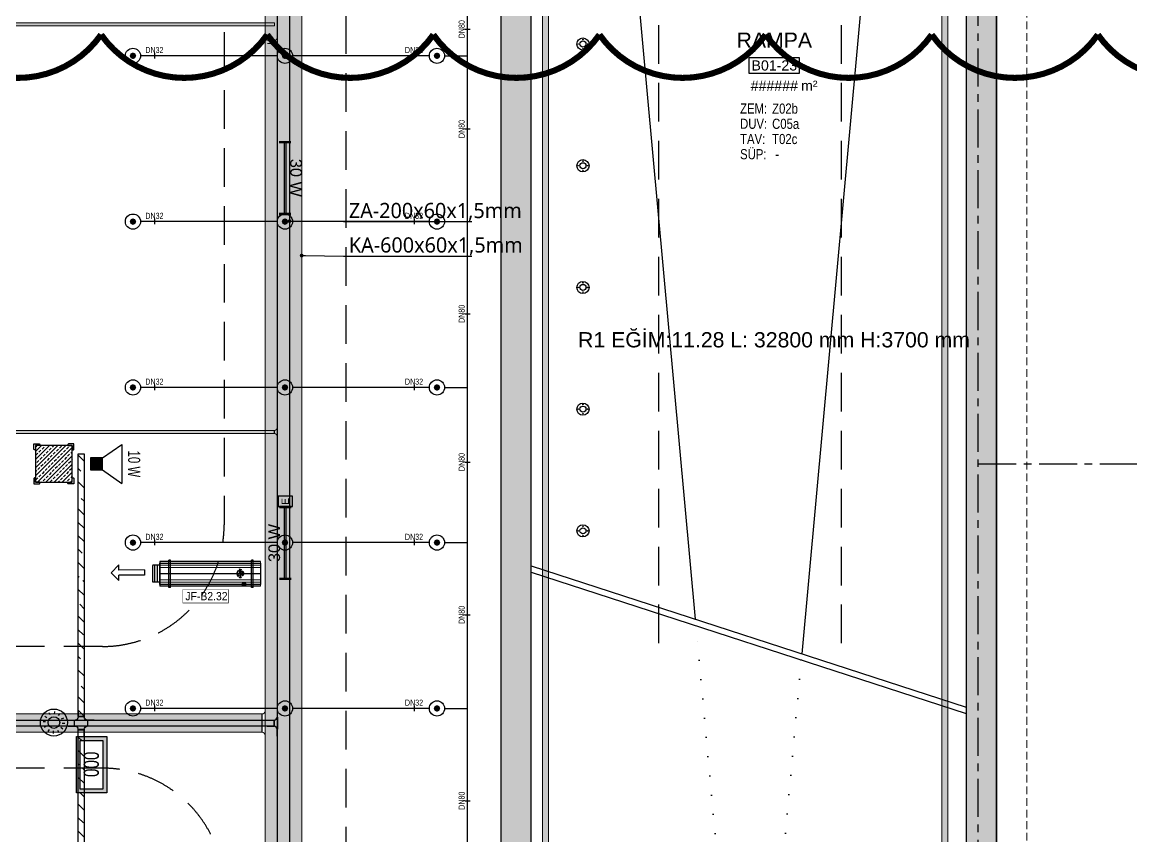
# Model space of a CAD drawing. Header units: millimetres. Extents: x -379292 to 1221486, y 92049 to 447512.
# Drawn here: x -119176 to -100945, y 186507 to 199878 of the extents above; entities that cross this region are included whole.
import ezdxf
from ezdxf import colors
from ezdxf.entities.mleader import LeaderData, LeaderLine
from ezdxf.enums import TextEntityAlignment as Align
from ezdxf.lldxf.tags import DXFTag
from ezdxf.math import Vec2, Vec3

# ---------------------------------------------------------------- set-up
doc = ezdxf.new("R2010")
doc.units = ezdxf.units.MM
for name, pattern in [('CENTER', [2, 1.25, -0.25, 0.25, -0.25]), ('DOT', [6.35, 0, -6.35]), ('HIDDEN', [9.525, 6.35, -3.175])]:
    doc.linetypes.add(name, pattern=pattern)
for name, color, linetype in [('-M-YNGN-BORUID', 7, 'Continuous'), ('-M-YNGN-BORUUZUN', 7, 'Continuous'), ('-M-YNGN-BORUYUK', 7, 'Continuous'), ('-M-YNGN-SPR-YUK', 7, 'Continuous'), ('-M-YNGN-ZON4-CAP-', 7, 'Continuous'), ('-M-YNGN-ZON4-SPR-', 7, 'Continuous'), ('05_AXIS', 211, 'CENTER'), ('05_HATCH CONCRETE', 141, 'Continuous'), ('05_HATCH SOLID-1', 252, 'Continuous'), ('05_HATCH SOLID-2', 253, 'Continuous'), ('05_MATERIAL TEXT', 112, 'Continuous'), ('05_ROAD', 52, 'Continuous'), ('05_ROOM M2', 161, 'Continuous'), ('05_ROOM NAME', 153, 'Continuous'), ('05_ROOM NUMBER', 152, 'Continuous'), ('05_SLOPE', 91, 'Continuous'), ('05_SYMBOL', 2, 'Continuous'), ('05_TEXT 2.5', 212, 'Continuous'), ('08_ARAÇ SAYIM', 140, 'Continuous'), ('08_DEDECTOR FLASOR', 3, 'Continuous'), ('08_HORN', 4, 'Continuous'), ('08_LAMP', 4, 'Continuous'), ('08_LOUD SYSTEM', 4, 'Continuous'), ('AIR-J-U-355', 2, 'Continuous'), ('AIRONN ZONLAMA', 4, 'Continuous'), ('E_CT_ZA', 6, 'Continuous'), ('EYazı', 7, 'Continuous'), ('JF355', 2, 'Continuous')]:
    doc.layers.add(name, color=color, linetype=linetype)
doc.layers.add('-M-YNGN-SPR-CAPCIZGI', color=188, linetype='Continuous', plot=False)
for name, color, linetype, lineweight in [('-M-YNGN-ZON4', 3, 'SP', 30), ('06_FORMWORK HIDDEN', 252, 'HIDDEN2', 0), ('Aironn-Kodlama', 7, 'Continuous', 0), ('E_CT_AYDINLATMA', 3, 'Continuous', 9), ('E_CT_KA', 4, 'Continuous', 9), ('E_CT_KIRMIZI', 1, 'Continuous', 9)]:
    doc.layers.add(name, color=color, linetype=linetype, lineweight=lineweight)
doc.styles.add('CIZGI', font='tahoma.ttf', dxfattribs={"width": 0.8, "oblique": 20})
doc.styles.add('DIM', font='arial.ttf')
doc.styles.add('HCAD', font='HCAD.SHX', dxfattribs={"width": 0.8, "height": 0.2})
doc.styles.add('PIPESIZE', font='hcad.shx', dxfattribs={"width": 0.8})
doc.styles.add('SPR-NOT', font='romans.shx')
doc.styles.get("Standard").update_dxf_attribs({"font": 'segoeuil.ttf'})
doc.styles.add('TR', font='tsimpali.shx', dxfattribs={"width": 0.7})
doc.styles.add('WMF-Arial', font='TURK.SHX')
doc.styles.add('YAZI-2', font='arial.ttf', dxfattribs={"height": 2})
doc.styles.add('YAZI-3', font='arial.ttf', dxfattribs={"height": 3})
tags = doc.linetypes.add('HIDDEN2', pattern=[0.1875, 0.125, -0.0625]).pattern_tags.tags
tags[6:7] = [DXFTag(74, 4), DXFTag(75, 0), DXFTag(340, '0'), DXFTag(46, 0.0), DXFTag(50, 0.0), DXFTag(44, 0.0), DXFTag(45, 0.0)]
tags[4:5] = [DXFTag(74, 4), DXFTag(75, 0), DXFTag(340, '0'), DXFTag(46, 0.0), DXFTag(50, 0.0), DXFTag(44, 0.0), DXFTag(45, 0.0)]
doc.linetypes.add('SP', pattern='A,2,-0.1,["SP",CIZGI,S=0.14,R=0.2,X=0,Y=-0.07],-0.255', length=2.355)
pattern_1 = [(225, (905000, -3e-07), (67.351921, -67.351921), []), (225, (904932.65, -3e-07), (67.351921, -67.351921), [47.625, -23.8125])]

# ---------------------------------------------------------------- blocks, each defined once
blk = doc.blocks.new('202_Aks')
at = {"layer": '05_AXIS', "ltscale": 500}
for p, q in [((137900, -182300), (137900, 5000)), ((137900, -85500), (142900, -85500))]:
    blk.add_line(p, q, dxfattribs=at)
blk = doc.blocks.new('başlık')
at = {"layer": '05_MATERIAL TEXT', "style": 'DIM', "width": 0.8}
for s, p in [('ZEM:', (0, 50)), ('DUV:', (0, -100)), ('TAV:', (0, -250)), ('SÜP:', (0, -400))]:
    blk.add_text(s, height=100, dxfattribs=at).set_placement(p, align=Align.MIDDLE_LEFT)
blk = doc.blocks.new('MAHAL')
at = {"layer": '05_ROOM NUMBER'}
blk.add_lwpolyline([(-5.46, -10.75), (4.54, -10.75), (4.54, -7.75), (-5.46, -7.75)], close=True, dxfattribs=at)
at = {"layer": '05_HATCH SOLID-1', "xscale": 0.02, "yscale": 0.02, "zscale": 0.02}
blk.add_blockref('başlık', (-7.21, -18.75), dxfattribs=at)
at = {"layer": '05_MATERIAL TEXT', "style": 'DIM', "width": 0.8}
for tag, p in [('ZEMİN', (-0.89, -17.75)), ('DUVAR', (-0.89, -20.75)), ('TAVAN', (-0.89, -23.75)), ('SÜPÜRGELİK', (-0.89, -26.75))]:
    blk.add_attdef(tag, text='', height=2, dxfattribs=at).set_placement(p, align=Align.MIDDLE_LEFT)
at = {"layer": '05_ROOM M2', "insert": (6.45, -13.24), "char_height": 2, "attachment_point": 5, "style": 'YAZI-2'}
blk.add_mtext_dynamic_manual_height_columns('m²', width=6.9387, gutter_width=625, heights=[0], dxfattribs=at)
at = {"layer": '05_ROOM M2', "style": 'YAZI-2'}
blk.add_attdef('MAHALM2', text='', height=2, dxfattribs=at).set_placement((-0.46, -13.25), align=Align.MIDDLE_CENTER)
at = {"layer": '05_ROOM NAME', "style": 'YAZI-3'}
for tag, p in [('INGMAHALADI', (-0.46, 0.75)), ('TURMAHALADI', (-0.46, -4.25))]:
    blk.add_attdef(tag, text='', height=3, dxfattribs=at).set_placement(p, align=Align.MIDDLE_CENTER)
at = {"layer": '05_ROOM NUMBER', "style": 'YAZI-2'}
blk.add_attdef('MAHALNO', text='', height=2, dxfattribs=at).set_placement((-0.46, -9.25), align=Align.MIDDLE_CENTER)
blk = doc.blocks.new('*U72')
at = {"linetype": 'ByBlock', "ltscale": 25}
for centre, radius in [((14100, 100), 100), ((16100, 100), 100), ((18100, 100), 100), ((20100, 100), 100), ((22100, 100), 100), ((14025, 100), 4), ((14100, 100), 50), ((14100, 175), 4), ((14100, 25), 4), ((14175, 100), 4), ((16025, 100), 4), ((16100, 100), 50), ((16100, 175), 4), ((16100, 25), 4), ((16175, 100), 4), ((18025, 100), 4), ((18100, 100), 50), ((18100, 175), 4), ((18100, 25), 4), ((18175, 100), 4), ((20025, 100), 4), ((20100, 100), 50), ((20100, 175), 4), ((20100, 25), 4), ((20175, 100), 4), ((22025, 100), 4), ((22100, 100), 50), ((22100, 175), 4), ((22100, 25), 4), ((22175, 100), 4)]:
    blk.add_circle(centre, radius, dxfattribs=at)
blk = doc.blocks.new('bariyer')
at = {"color": 8, "ltscale": 25}
blk.add_lwpolyline([(0, -70), (15, -70, 0.414214), (30, -55), (30, 30), (-55, 30, 0.414214), (-70, 15), (-70, 0), (0, 0)], format="xyb", close=True, dxfattribs=at)
blk = doc.blocks.new('OtoParkBodrumKatMimari')
at = {"layer": '05_HATCH CONCRETE'}
h = blk.add_hatch(dxfattribs=at)
h.set_pattern_fill('ANSI33', color=8, scale=15, angle=180, style=0)
h.set_pattern_definition(pattern_1)
h.paths.add_polyline_path([(96200, 177300), (96200, 177000), (96800, 177000), (96800, 177300), (104600, 177300), (104600, 177000), (105200, 177000), (105200, 177300), (113000, 177300), (113000, 177000), (113600, 177000), (113600, 177300), (121400, 177300), (121400, 177000), (122000, 177000), (122000, 177300), (127400, 177300), (127400, 177000), (128000, 177000), (128000, 177300), (135000, 177300), (135000, 177000), (135300, 177000), (135300, 172100), (135000, 172100), (135000, 171500), (135300, 171500), (135300, 164100), (135000, 164100), (135000, 163500), (135300, 163500), (135300, 156100), (135000, 156100), (135000, 155500), (135300, 155500), (135300, 148100), (135000, 148100), (135000, 147500), (135300, 147500), (135300, 144600), (135000, 144600), (135000, 144000), (135600, 144000), (135600, 144300), (142600, 144300), (142600, 144000), (142900, 144000), (142900, 140100), (142600, 140100), (142600, 139500), (142900, 139500), (142900, 132100), (142600, 132100), (142600, 131500), (142900, 131500), (142900, 127950), (142600, 127950), (142600, 127350), (142900, 127350), (142900, 124300), (142600, 124300), (142600, 123300), (142900, 123300), (142900, 113800), (142600, 113800), (142600, 112800), (142700, 112800), (142700, 100050), (135550, 100050), (135550, 108100), (135050, 108100), (135050, 83500), (135550, 83500), (135550, 99800), (142700, 99800), (142700, 78800), (142600, 78800), (142600, 77800), (142900, 77800), (142900, 68100), (142600, 68100), (142600, 67500), (143200, 67500), (143200, 144600), (135600, 144600), (135600, 177600), (71000, 177600), (71000, 177000), (71600, 177000), (71600, 177300), (79400, 177300), (79400, 177000), (80000, 177000), (80000, 177300), (87800, 177300), (87800, 177000), (88400, 177000), (88400, 177300)])
h = blk.add_hatch(dxfattribs=at)
h.set_pattern_fill('ANSI33', color=8, scale=15, angle=180, style=0)
h.set_pattern_definition(pattern_1)
h.paths.add_polyline_path([(128000, 92100), (127400, 92100), (127400, 91500), (128000, 91500)])
at = {"color": 5}
blk.add_lwpolyline([(142900, 123300), (142900, 113800), (142600, 113800), (142600, 112800), (142700, 112800), (142700, 100050), (135550, 100050), (135550, 108100), (135050, 108100), (135050, 83500), (135550, 83500), (135550, 99800), (142700, 99800), (142700, 78800), (142600, 78800), (142600, 77800), (142900, 77800), (142900, 68100), (142600, 68100), (142600, 67500), (143200, 67500), (143200, 144600)], dxfattribs=at)
blk.add_lwpolyline([(128000, 92100), (127400, 92100), (127400, 91500), (128000, 91500)], close=True, dxfattribs=at)
at = {"layer": '05_HATCH SOLID-2', "color": 251, "ltscale": 25}
blk.add_lwpolyline([(150500, -8770), (150500, 187430), (4700, 187430), (4700, 177600), (135600, 177600), (135600, 144600), (143200, 144600), (143200, 59700), (90240, -300), (70300, -300), (63119, 5881)], dxfattribs=at)
at = {"layer": '05_SLOPE'}
for points in [[(138250, 89250), (136150, 112200)], [(142150, 112200), (140000, 88680)], [(135550, 90125), (142700, 87805)], [(135550, 90020), (142700, 87700)]]:
    blk.add_lwpolyline(points, dxfattribs=at)
at = {"layer": '05_SLOPE', "linetype": 'DOT', "ltscale": 50}
blk.add_lwpolyline([(139990, 88580), (139150, 79400), (138260, 89140)], dxfattribs=at)
at = {"layer": '05_SYMBOL', "color": 252, "linetype": 'HIDDEN', "ltscale": 100}
for points in [[(132500, 166800), (132500, 53048)], [(137650, 88852), (137650, 116800)], [(128500, 86800), (19400, 86800)]]:
    blk.add_lwpolyline(points, dxfattribs=at)
for points in [[(140650, 88852), (140650, 116000, 0.414214), (135850, 120800), (128600, 120800)], [(17400, 100800, -0.414214), (19400, 102800), (128500, 102800, -0.414214), (130500, 100800), (130500, 90800, -0.414214), (128500, 88800), (19400, 88800, -0.414214), (17400, 90800), (17400, 100800)], [(130500, 84800, 0.414214), (128500, 86800)]]:
    blk.add_lwpolyline(points, format="xyb", dxfattribs=at)
at = {"layer": '06_FORMWORK HIDDEN', "linetype": 'HIDDEN', "ltscale": 20}
blk.add_line((143700, 59511), (143700, 145100), dxfattribs=at)
at = {"layer": '05_AXIS'}
blk.add_blockref('202_Aks', (5000, 177300), dxfattribs=at)
at = {"layer": '05_ROAD', "rotation": 270}
blk.add_blockref('*U72', (136300, 112800), dxfattribs=at)
at = {"layer": '05_ROOM NUMBER'}
ref = blk.add_blockref('MAHAL', (139585, 99119), dxfattribs=dict(at, xscale=83.33333333333333, yscale=83.33333333333333, zscale=83.33333333333333))
ref.add_attrib('TURMAHALADI', 'RAMPA', dxfattribs={"layer": '05_ROOM NAME', "height": 250, "style": 'YAZI-3'}).set_placement((139547, 98764), align=Align.MIDDLE_CENTER)
ref.add_attrib('MAHALNO', 'B01-23', dxfattribs={"height": 166.7, "style": 'YAZI-2'}).set_placement((139547, 98348), align=Align.MIDDLE_CENTER)
ref.add_attrib('MAHALM2', '######', dxfattribs={"layer": '05_ROOM M2', "height": 166.7, "style": 'YAZI-2'}).set_placement((139547, 98014), align=Align.MIDDLE_CENTER)
ref.add_attrib('ZEMİN', 'Z02b', dxfattribs={"layer": '05_MATERIAL TEXT', "height": 166.7, "style": 'DIM', "width": 0.8}).set_placement((139511, 97639), align=Align.MIDDLE_LEFT)
ref.add_attrib('DUVAR', 'C05a', dxfattribs={"layer": '05_MATERIAL TEXT', "height": 166.7, "style": 'DIM', "width": 0.8}).set_placement((139511, 97389), align=Align.MIDDLE_LEFT)
ref.add_attrib('TAVAN', 'T02c', dxfattribs={"layer": '05_MATERIAL TEXT', "height": 166.7, "style": 'DIM', "width": 0.8}).set_placement((139511, 97139), align=Align.MIDDLE_LEFT)
ref.add_attrib('SÜPÜRGELİK', ' -', dxfattribs={"layer": '05_MATERIAL TEXT', "height": 166.7, "style": 'DIM', "width": 0.8}).set_placement((139511, 96889), align=Align.MIDDLE_LEFT)
at = {"layer": '05_SYMBOL', "color": 8, "xscale": -1}
blk.add_blockref('bariyer', (127400, 92100), dxfattribs=at)
at = {"layer": '05_SYMBOL', "color": 8}
blk.add_blockref('bariyer', (128000, 92100), dxfattribs=at)
at = {"layer": '05_SYMBOL', "color": 8, "rotation": 180}
blk.add_blockref('bariyer', (127400, 91500), dxfattribs=at)
at = {"layer": '05_SYMBOL', "color": 8, "xscale": -1, "rotation": 180}
blk.add_blockref('bariyer', (128000, 91500), dxfattribs=at)
at = {"layer": '05_TEXT 2.5', "insert": (136320, 93965), "char_height": 250, "attachment_point": 1, "style": 'DIM'}
blk.add_mtext_dynamic_manual_height_columns('R1 EĞİM:11.28 L: 32800 mm H:3700 mm', width=10782.68, gutter_width=625, heights=[0], dxfattribs=at)
blk = doc.blocks.new('SPRKL100')
at = {"layer": '-M-YNGN-SPR-CAPCIZGI'}
blk.add_line((0, 0.43), (0, -0.43), dxfattribs=at)
at = {"layer": '-M-YNGN-BORUID', "color": 0, "style": 'HCAD', "width": 0.8, "flags": 1}
blk.add_attdef('DIC', text='', height=0.4, dxfattribs=at).set_placement((0, -1.69), align=Align.CENTER)
at = {"layer": '-M-YNGN-BORUUZUN', "color": 0, "style": 'HCAD', "width": 0.7}
blk.add_attdef('BOY', text='', height=0.8, dxfattribs=at).set_placement((0, -1.08), align=Align.CENTER)
at = {"layer": '-M-YNGN-BORUYUK', "color": 6, "style": 'PIPESIZE', "width": 0.8}
blk.add_attdef('YUK', text='', height=0.5, dxfattribs=at).set_placement((0, 1.87), align=Align.CENTER)
at = {"color": 0, "style": 'PIPESIZE', "width": 0.7}
blk.add_attdef('CAP', text='', height=1, dxfattribs=at).set_placement((0, 0.45), align=Align.CENTER)
blk = doc.blocks.new('SP-C-UP-12')
at = {"ltscale": 10}
blk.add_line((0, 0), (0, 0), dxfattribs=at)
at = {"color": 1, "linetype": 'Continuous'}
blk.add_circle((0, 0), 12.5, dxfattribs=at)
at = {"ltscale": 10}
for points in [[(-5.4, 0), (-3.8, 3.8), (-3.8, -3.8), (0, 5.4)], [(-3.8, -3.8), (0, 5.4), (0, -5.4), (3.8, 3.8)], [(0, -5.4), (3.8, 3.8), (3.8, -3.8), (5.4, 0)]]:
    blk.add_solid(points, dxfattribs=at)
at = {"layer": '-M-YNGN-SPR-YUK', "style": 'SPR-NOT', "width": 0.5, "flags": 9}
for tag, p in [('YUK', (0, 17.8)), ('CAP', (0, 14.4)), ('TIP', (0.2, 10.8))]:
    blk.add_attdef(tag, text='', height=2.5, dxfattribs=at).set_placement(p, align=Align.MIDDLE_CENTER)
blk = doc.blocks.new('A$C69E781E7')
at = {"layer": '-M-YNGN-ZON4', "ltscale": 500}
for p, q in [((-480.9, -7485.1), (-480.9, -2137.6)), ((-793.4, -4537.6), (-1018.4, -4537.6)), ((-543.4, -4537.6), (-768.4, -4537.6)), ((-518.4, -4537.6), (-480.9, -4537.6)), ((-793.4, -4810.1), (-1018.4, -4810.1)), ((-543.4, -4810.1), (-768.4, -4810.1)), ((-518.4, -4810.1), (-480.9, -4810.1)), ((-793.4, -5082.6), (-1018.4, -5082.6)), ((-543.4, -5082.6), (-768.4, -5082.6)), ((-518.4, -5082.6), (-480.9, -5082.6)), ((-793.4, -5337.6), (-1018.4, -5337.6)), ((-543.4, -5337.6), (-768.4, -5337.6)), ((-518.4, -5337.6), (-480.9, -5337.6)), ((-793.4, -5610.1), (-1018.4, -5610.1)), ((-543.4, -5610.1), (-768.4, -5610.1)), ((-518.4, -5610.1), (-480.9, -5610.1))]:
    blk.add_line(p, q, dxfattribs=at)
at = {"layer": '-M-YNGN-ZON4-CAP-'}
ref = blk.add_blockref('SPRKL100', (-480.9, -4494), dxfattribs=dict(at, xscale=10.00000000000001, yscale=10.00000000000001, zscale=10.00000000000001, rotation=90))
ref.add_attrib('CAP', 'DN80', dxfattribs={"layer": '0', "color": 0, "height": 10, "rotation": 90, "style": 'PIPESIZE', "width": 0.7}).set_placement((-485.4, -4494), align=Align.CENTER)
ref = blk.add_blockref('SPRKL100', (-995.6, -4537.6), dxfattribs=dict(at, xscale=10, yscale=10, zscale=10))
ref.add_attrib('CAP', 'DN32', dxfattribs={"layer": '0', "color": 0, "height": 10, "style": 'PIPESIZE', "width": 0.7}).set_placement((-995.6, -4533.1), align=Align.CENTER)
ref = blk.add_blockref('SPRKL100', (-568.7, -4537.6), dxfattribs=dict(at, xscale=10, yscale=10, zscale=10))
ref.add_attrib('CAP', 'DN32', dxfattribs={"layer": '0', "color": 0, "height": 10, "style": 'PIPESIZE', "width": 0.7}).set_placement((-568.7, -4533.1), align=Align.CENTER)
ref = blk.add_blockref('SPRKL100', (-480.9, -4657.9), dxfattribs=dict(at, xscale=10.00000000000001, yscale=10.00000000000001, zscale=10.00000000000001, rotation=90))
ref.add_attrib('CAP', 'DN80', dxfattribs={"layer": '0', "color": 0, "height": 10, "rotation": 90, "style": 'PIPESIZE', "width": 0.7}).set_placement((-485.4, -4657.9), align=Align.CENTER)
ref = blk.add_blockref('SPRKL100', (-995.6, -4810.1), dxfattribs=dict(at, xscale=10, yscale=10, zscale=10))
ref.add_attrib('CAP', 'DN32', dxfattribs={"layer": '0', "color": 0, "height": 10, "style": 'PIPESIZE', "width": 0.7}).set_placement((-995.6, -4805.6), align=Align.CENTER)
ref = blk.add_blockref('SPRKL100', (-568.7, -4810.1), dxfattribs=dict(at, xscale=10, yscale=10, zscale=10))
ref.add_attrib('CAP', 'DN32', dxfattribs={"layer": '0', "color": 0, "height": 10, "style": 'PIPESIZE', "width": 0.7}).set_placement((-568.7, -4805.6), align=Align.CENTER)
ref = blk.add_blockref('SPRKL100', (-480.9, -4961.7), dxfattribs=dict(at, xscale=10.00000000000001, yscale=10.00000000000001, zscale=10.00000000000001, rotation=90))
ref.add_attrib('CAP', 'DN80', dxfattribs={"layer": '0', "color": 0, "height": 10, "rotation": 90, "style": 'PIPESIZE', "width": 0.7}).set_placement((-485.4, -4961.7), align=Align.CENTER)
ref = blk.add_blockref('SPRKL100', (-995.6, -5082.6), dxfattribs=dict(at, xscale=10, yscale=10, zscale=10))
ref.add_attrib('CAP', 'DN32', dxfattribs={"layer": '0', "color": 0, "height": 10, "style": 'PIPESIZE', "width": 0.7}).set_placement((-995.6, -5078.1), align=Align.CENTER)
ref = blk.add_blockref('SPRKL100', (-568.7, -5082.6), dxfattribs=dict(at, xscale=10, yscale=10, zscale=10))
ref.add_attrib('CAP', 'DN32', dxfattribs={"layer": '0', "color": 0, "height": 10, "style": 'PIPESIZE', "width": 0.7}).set_placement((-568.7, -5078.1), align=Align.CENTER)
ref = blk.add_blockref('SPRKL100', (-480.9, -5205.2), dxfattribs=dict(at, xscale=10.00000000000001, yscale=10.00000000000001, zscale=10.00000000000001, rotation=90))
ref.add_attrib('CAP', 'DN80', dxfattribs={"layer": '0', "color": 0, "height": 10, "rotation": 90, "style": 'PIPESIZE', "width": 0.7}).set_placement((-485.4, -5205.2), align=Align.CENTER)
ref = blk.add_blockref('SPRKL100', (-995.6, -5337.6), dxfattribs=dict(at, xscale=10, yscale=10, zscale=10))
ref.add_attrib('CAP', 'DN32', dxfattribs={"layer": '0', "color": 0, "height": 10, "style": 'PIPESIZE', "width": 0.7}).set_placement((-995.6, -5333.1), align=Align.CENTER)
ref = blk.add_blockref('SPRKL100', (-568.7, -5337.6), dxfattribs=dict(at, xscale=10, yscale=10, zscale=10))
ref.add_attrib('CAP', 'DN32', dxfattribs={"layer": '0', "color": 0, "height": 10, "style": 'PIPESIZE', "width": 0.7}).set_placement((-568.7, -5333.1), align=Align.CENTER)
ref = blk.add_blockref('SPRKL100', (-480.9, -5456.4), dxfattribs=dict(at, xscale=10.00000000000001, yscale=10.00000000000001, zscale=10.00000000000001, rotation=90))
ref.add_attrib('CAP', 'DN80', dxfattribs={"layer": '0', "color": 0, "height": 10, "rotation": 90, "style": 'PIPESIZE', "width": 0.7}).set_placement((-485.4, -5456.4), align=Align.CENTER)
ref = blk.add_blockref('SPRKL100', (-995.6, -5610.1), dxfattribs=dict(at, xscale=10, yscale=10, zscale=10))
ref.add_attrib('CAP', 'DN32', dxfattribs={"layer": '0', "color": 0, "height": 10, "style": 'PIPESIZE', "width": 0.7}).set_placement((-995.6, -5605.6), align=Align.CENTER)
ref = blk.add_blockref('SPRKL100', (-568.7, -5610.1), dxfattribs=dict(at, xscale=10, yscale=10, zscale=10))
ref.add_attrib('CAP', 'DN32', dxfattribs={"layer": '0', "color": 0, "height": 10, "style": 'PIPESIZE', "width": 0.7}).set_placement((-568.7, -5605.6), align=Align.CENTER)
ref = blk.add_blockref('SPRKL100', (-480.9, -5761.7), dxfattribs=dict(at, xscale=10.00000000000001, yscale=10.00000000000001, zscale=10.00000000000001, rotation=90))
ref.add_attrib('CAP', 'DN80', dxfattribs={"layer": '0', "color": 0, "height": 10, "rotation": 90, "style": 'PIPESIZE', "width": 0.7}).set_placement((-485.4, -5761.7), align=Align.CENTER)
at = {"layer": '-M-YNGN-ZON4-SPR-'}
for p in [(-1030.9, -4537.6), (-780.9, -4537.6), (-530.9, -4537.6), (-1030.9, -4810.1), (-780.9, -4810.1), (-530.9, -4810.1), (-1030.9, -5082.6), (-780.9, -5082.6), (-530.9, -5082.6), (-1030.9, -5337.6), (-780.9, -5337.6), (-530.9, -5337.6), (-1030.9, -5610.1), (-780.9, -5610.1), (-530.9, -5610.1)]:
    blk.add_blockref('SP-C-UP-12', p, dxfattribs=at)
blk = doc.blocks.new('*U673')
h = blk.add_hatch()
h.set_pattern_fill('ANSI33', color=0, scale=50, angle=1, style=0)
h.paths.add_polyline_path([(-115494, 200), (1093, 200), (1093, 0), (-115494, 0)])
at = {"color": 0}
blk.add_lwpolyline([(-115494, 200), (1093, 200), (1093, 0), (-115494, 0)], close=True, dxfattribs=at)
at = {"ltscale": 25, "flags": 1}
for tag, p in [('YUKSEKLIK', (-229, -149)), ('KALINLIK', (-229, -213))]:
    blk.add_attdef(tag, p, '', height=50, dxfattribs=at)
blk = doc.blocks.new('*U708')
h = blk.add_hatch()
h.set_pattern_fill('ANSI33', color=0, scale=50, angle=1, style=0)
h.paths.add_polyline_path([(-44937, 100), (-192, 100), (-192, 0), (-44937, 0)])
at = {"color": 0}
blk.add_lwpolyline([(-44937, 100), (-192, 100), (-192, 0), (-44937, 0)], close=True, dxfattribs=at)
at = {"ltscale": 25, "flags": 1}
for tag, p in [('YUKSEKLIK', (-229, -149)), ('KALINLIK', (-229, -213))]:
    blk.add_attdef(tag, p, '', height=50, dxfattribs=at)
blk = doc.blocks.new('*U720')
h = blk.add_hatch()
h.set_pattern_fill('ANSI33', color=0, scale=50, angle=1, style=0)
h.paths.add_polyline_path([(-71173, 600), (45489, 600), (45489, 0), (-71173, 0)])
at = {"color": 0}
blk.add_lwpolyline([(-71173, 600), (45489, 600), (45489, 0), (-71173, 0)], close=True, dxfattribs=at)
at = {"ltscale": 25, "flags": 1}
for tag, p in [('YUKSEKLIK', (-229, -149)), ('KALINLIK', (-229, -213))]:
    blk.add_attdef(tag, p, '', height=50, dxfattribs=at)
blk = doc.blocks.new('*U757')
h = blk.add_hatch()
h.set_pattern_fill('ANSI33', color=0, scale=50, angle=1, style=0)
h.paths.add_polyline_path([(-1851, 50), (35467, 50), (35467, 0), (-1851, 0)])
at = {"color": 0}
blk.add_lwpolyline([(-1851, 50), (35467, 50), (35467, 0), (-1851, 0)], close=True, dxfattribs=at)
at = {"ltscale": 25, "flags": 1}
for tag, p in [('YUKSEKLIK', (-229, -149)), ('KALINLIK', (-229, -213))]:
    blk.add_attdef(tag, p, '', height=50, dxfattribs=at)
blk = doc.blocks.new('*U758')
h = blk.add_hatch()
h.set_pattern_fill('ANSI33', color=0, scale=50, angle=1, style=0)
h.paths.add_polyline_path([(-1851, 50), (56894, 50), (56894, 0), (-1851, 0)])
at = {"color": 0}
blk.add_lwpolyline([(-1851, 50), (56894, 50), (56894, 0), (-1851, 0)], close=True, dxfattribs=at)
at = {"ltscale": 25, "flags": 1}
for tag, p in [('YUKSEKLIK', (-229, -149)), ('KALINLIK', (-229, -213))]:
    blk.add_attdef(tag, p, '', height=50, dxfattribs=at)
blk = doc.blocks.new('*U265')
at = {"color": 0}
for p, q in [((-164, 164), (-50, 164)), ((-50, 164), (-50, 167)), ((-50, 167), (100, 167)), ((0, 0), (0, 114)), ((50, 114), (0, 114)), ((50, 0), (50, 114)), ((100, 167), (100, 164)), ((214, 164), (100, 164))]:
    blk.add_line(p, q, dxfattribs=at)
for centre, start, end in [((-50, 114), 0, 90), ((100, 114), 90, 180)]:
    blk.add_arc(centre, 50, start, end, dxfattribs=at)
blk = doc.blocks.new('*U266')
at = {"color": 0}
for p, q in [((-164, 164), (-50, 164)), ((-50, 164), (-50, 167)), ((-50, 167), (100, 167)), ((0, 0), (0, 114)), ((50, 114), (0, 114)), ((50, 0), (50, 114)), ((100, 167), (100, 164)), ((214, 164), (100, 164))]:
    blk.add_line(p, q, dxfattribs=at)
for centre, start, end in [((-50, 114), 0, 90), ((100, 114), 90, 180)]:
    blk.add_arc(centre, 50, start, end, dxfattribs=at)
blk = doc.blocks.new('*U915')
h = blk.add_hatch()
h.set_pattern_fill('ANSI33', color=0, scale=50, angle=1, style=0)
h.paths.add_polyline_path([(-4485, 100), (-172, 100), (-172, 0), (-4485, 0)])
at = {"color": 0}
blk.add_lwpolyline([(-4485, 100), (-172, 100), (-172, 0), (-4485, 0)], close=True, dxfattribs=at)
at = {"ltscale": 25, "flags": 1}
for tag, p in [('YUKSEKLIK', (-229, -149)), ('KALINLIK', (-229, -213))]:
    blk.add_attdef(tag, p, '', height=50, dxfattribs=at)
blk = doc.blocks.new('*U407')
at = {"color": 0}
for p, q in [((0, 428), (0, 314)), ((100, 428), (100, 314)), ((-164, 264), (-50, 264)), ((-60, 264), (-60, 164)), ((0, 324), (100, 324)), ((264, 264), (150, 264)), ((160, 264), (160, 164)), ((-164, 164), (-50, 164)), ((0, 0), (0, 114)), ((0, 104), (100, 104)), ((100, 0), (100, 114)), ((264, 164), (150, 164))]:
    blk.add_line(p, q, dxfattribs=at)
for centre, start, end in [((-50, 314), 270, 0), ((150, 314), 180, 270), ((-50, 114), 0, 90), ((150, 114), 90, 180)]:
    blk.add_arc(centre, 50, start, end, dxfattribs=at)
blk = doc.blocks.new('*U914')
h = blk.add_hatch()
h.set_pattern_fill('ANSI33', color=0, scale=50, angle=1, style=0)
h.paths.add_polyline_path([(-3660, 100), (281, 100), (281, 0), (-3660, 0)])
at = {"color": 0}
blk.add_lwpolyline([(-3660, 100), (281, 100), (281, 0), (-3660, 0)], close=True, dxfattribs=at)
at = {"ltscale": 25, "flags": 1}
for tag, p in [('YUKSEKLIK', (-229, -149)), ('KALINLIK', (-229, -213))]:
    blk.add_attdef(tag, p, '', height=50, dxfattribs=at)
blk = doc.blocks.new('*U998')
h = blk.add_hatch()
h.set_pattern_fill('ANSI33', color=0, scale=50, angle=1, style=0)
h.paths.add_polyline_path([(-44937, 100), (-14447, 100), (-14447, 0), (-44937, 0)])
at = {"color": 0}
blk.add_lwpolyline([(-44937, 100), (-14447, 100), (-14447, 0), (-44937, 0)], close=True, dxfattribs=at)
at = {"ltscale": 25, "flags": 1}
for tag, p in [('YUKSEKLIK', (-229, -149)), ('KALINLIK', (-229, -213))]:
    blk.add_attdef(tag, p, '', height=50, dxfattribs=at)
blk = doc.blocks.new('_DOT')
at = {"color": 0, "linetype": 'ByBlock'}
blk.add_line((-0.5, 0), (-1, 0), dxfattribs=at)
at = {"color": 0, "linetype": 'ByBlock', "const_width": 0.5}
blk.add_lwpolyline([(-0.25, 0, 1), (0.25, 0, 1)], format="xyb", close=True, dxfattribs=at)
blk = doc.blocks.new('40 W SIVA ÜSTÜ ETANJ LED 50--')
at = {"layer": '08_LAMP'}
for p, q in [((-625, -100), (-625, 100)), ((-605, -100), (-605, 100)), ((-605, 15), (605, 15)), ((605, -100), (605, 100)), ((625, -100), (625, 100)), ((-605, -15), (605, -15))]:
    blk.add_line(p, q, dxfattribs=at)
at = {"layer": '08_LAMP', "color": 2, "style": 'YAZI-2'}
blk.add_text('30 W', height=200, dxfattribs=at).set_placement((0, 90), align=Align.CENTER)
blk = doc.blocks.new('40 W SIVA ÜSTÜ ETANJ LED E 50')
at = {"layer": '08_LAMP'}
for p, q in [((-625, -100), (-625, 100)), ((-605, -100), (-605, 100)), ((-605, 15), (605, 15)), ((605, -100), (605, 100)), ((625, -100), (625, 100)), ((-605, -15), (605, -15))]:
    blk.add_line(p, q, dxfattribs=at)
blk.add_lwpolyline([(625, -125), (800, -125), (800, 125), (625, 125)], close=True, dxfattribs=at)
at = {"layer": '08_LAMP', "color": 2, "style": 'YAZI-2'}
blk.add_text('30 W', height=200, dxfattribs=at).set_placement((0, 90), align=Align.CENTER)
blk.add_text('E', height=125, dxfattribs=at).set_placement((713, 0), align=Align.MIDDLE)
blk = doc.blocks.new('TEK YUZLU 1 SATIR 3 KARAKTER')
at = {"layer": '08_ARAÇ SAYIM'}
h = blk.add_hatch(color=7, dxfattribs=at)
h.dxf.hatch_style = 1
h.paths.add_polyline_path([(-40, 43.5), (40, 43.5), (40, 6.2), (-40, 6.2)], flags=16)
h.paths.add_polyline_path([(-46.3, 49.8), (46.3, 49.8), (46.3, 0), (-46.3, 0)])
for points in [[(-46.3, 49.8), (46.3, 49.8), (46.3, 0), (-46.3, 0)], [(-40, 43.5), (40, 43.5), (40, 6.2), (-40, 6.2)]]:
    blk.add_lwpolyline(points, close=True, dxfattribs=at)
at = {"layer": '08_ARAÇ SAYIM', "color": 7, "style": 'WMF-Arial', "width": 0.75}
blk.add_text('000', height=25, dxfattribs=at).set_placement((0.7, 12.9), align=Align.CENTER)
blk = doc.blocks.new('KORNA ORT TAVAN')
at = {"layer": '08_HORN', "color": 3}
for p, q in [((-137, 10), (-179, 13)), ((-114, 77), (-149, 101)), ((-60, 124), (-79, 162)), ((10, 137), (13, 179)), ((77, 114), (101, 149)), ((124, 60), (162, 79)), ((-124, -60), (-162, -79)), ((-77, -114), (-101, -149)), ((-10, -137), (-13, -179)), ((60, -124), (79, -162)), ((114, -77), (149, -101)), ((137, -10), (179, -13))]:
    blk.add_line(p, q, dxfattribs=at)
at = {"layer": '08_HORN', "color": 1}
for major_axis, start_param, end_param in [((0, 222), 4.712358, 10.995543), ((0, 95.8), -1.570763777940356, 4.712421529239229)]:
    blk.add_ellipse((0, 0), major_axis=major_axis, ratio=1, start_param=start_param, end_param=end_param, dxfattribs=at)
blk = doc.blocks.new('15 W HORN 100_HARİCİ TİP')
at = {"layer": '08_LOUD SYSTEM'}
h = blk.add_hatch(dxfattribs=at)
h.set_pattern_fill('ANSI31', color=2, scale=4.8)
h.set_pattern_definition([(45, (-341645.439, -380325.335), (-10.77630735, 10.77630735), [])])
h.paths.add_polyline_path([(-100, 0), (100, 0), (100, 200), (-100, 200)])
at = {"layer": '08_LOUD SYSTEM', "ltscale": 2}
for p, q in [((-320, 520), (320, 520)), ((-100, 200), (-320, 520)), ((100, 200), (320, 520))]:
    blk.add_line(p, q, dxfattribs=at)
at = {"layer": '08_LOUD SYSTEM'}
blk.add_lwpolyline([(100, 0), (100, 200), (-100, 200), (-100, 0)], close=True, dxfattribs=at)
at = {"layer": '08_LOUD SYSTEM', "color": 2, "ltscale": 2, "style": 'TR', "width": 0.7}
blk.add_text('10 W', height=200, dxfattribs=at).set_placement((0, 620), align=Align.CENTER)
blk = doc.blocks.new('ju355')
at = {"layer": 'AIR-J-U-355', "color": 2, "linetype": 'Continuous'}
for p, q in [((82.7, 20.1), (-82.9, 20.1)), ((-82.9, 20.1), (-82.9, -20.5)), ((-68.1, -18.3), (-68, 22.3)), ((-68.1, -22.7), (-68, 22.3)), ((-65.3, 22.3), (-68, 22.3)), ((-65.3, 22.3), (-68, 22.3)), ((-65.3, -22.7), (-65.3, 22.3)), ((70.7, 22.2), (68, 22.3)), ((68, -22.8), (68, 22.3)), ((70.7, -22.8), (70.7, 22.2)), ((-94.8, 12.9), (-94.9, 12.8)), ((-94.9, 12.8), (-94.9, 12.7)), ((-94.9, 12.7), (-94.9, -12.5)), ((-94.7, 13.3), (-94.8, 13.2)), ((-94.8, 13.2), (-94.8, 13.1)), ((-94.8, 13.1), (-94.8, 13)), ((-94.8, 13), (-94.8, 12.9)), ((-94.6, 13.5), (-94.7, 13.4)), ((-94.7, 13.4), (-94.7, 13.3)), ((-94.5, 13.6), (-94.6, 13.5)), ((-94.4, 13.7), (-94.5, 13.6)), ((-94.5, 13.6), (-94.5, 13.6)), ((-94.3, 13.7), (-94.4, 13.7)), ((-94.2, 13.8), (-94.3, 13.7)), ((-94.1, 13.8), (-94.2, 13.8)), ((-94, 13.8), (-94.1, 13.8)), ((-94.1, 13.8), (-94.1, 13.8)), ((-92.6, 13.8), (-94, 13.8)), ((-92.6, 13.8), (-94, 13.8)), ((-92.6, 13.8), (-94, 13.8)), ((-92.6, 13.8), (-93.9, 13.8)), ((-92.6, 13.8), (-93.9, 13.8)), ((-92.6, 13.8), (-93.9, 13.8)), ((-82.9, 13.8), (-92.6, 13.8)), ((-90.9, -13.6), (-90.9, 13.8)), ((-90.9, -13.6), (-90.9, 13.8)), ((-90.9, -13.6), (-90.9, 13.8)), ((-86.8, -13.6), (-86.8, 13.9)), ((82.7, 13.6), (-82.7, 13.8)), ((-82.7, 10.5), (82.9, 10.3)), ((82.7, 0), (-82.7, 0)), ((48.3, 3.6), (50.7, 3.6)), ((48.4, 2.9), (48.3, 3.6)), ((48.4, 7.2), (48.4, 7.9)), ((48.4, 7.9), (50.7, 6.9)), ((48.8, 7), (48.4, 7.2)), ((50.7, 6.2), (48.4, 5.2)), ((48.4, 5.9), (48.8, 6.1)), ((48.4, 5.2), (48.4, 5.9)), ((48.4, 4.9), (50.7, 4.9)), ((48.4, 4.2), (48.4, 4.9)), ((50.7, 4.2), (48.4, 4.2)), ((48.4, 2.2), (49.3, 2.9)), ((49.3, 2.9), (48.4, 2.9)), ((49.3, 2.2), (48.4, 1.4)), ((48.4, 1.4), (48.4, 2.2)), ((48.8, 6.1), (48.8, 7)), ((49.2, 6.8), (49.9, 6.6)), ((49.2, 6.3), (49.2, 6.8)), ((49.9, 6.6), (49.2, 6.3)), ((49.7, 2.6), (49.7, 2.9)), ((49.7, 2.9), (50.2, 2.9)), ((49.9, 1.6), (49.9, 1.6)), ((50.2, 2.9), (50.2, 2.6)), ((50.7, 6.9), (50.7, 6.2)), ((50.7, 4.9), (50.7, 4.2)), ((50.7, 3.6), (50.7, 2.3)), ((-94.9, -12.5), (-94.9, -12.6)), ((-94.9, -12.6), (-94.9, -12.7)), ((-94.9, -12.7), (-94.8, -12.8)), ((-94.8, -12.8), (-94.8, -12.9)), ((-94.8, -12.9), (-94.8, -13)), ((-94.8, -13), (-94.7, -13.1)), ((-94.7, -13.1), (-94.7, -13.2)), ((-94.7, -13.2), (-94.6, -13.3)), ((-94.6, -13.3), (-94.5, -13.4)), ((-94.5, -13.4), (-94.5, -13.4)), ((-94.5, -13.4), (-94.4, -13.5)), ((-94.4, -13.5), (-94.3, -13.5)), ((-94.3, -13.5), (-94.2, -13.6)), ((-94.2, -13.6), (-94.2, -13.6)), ((-94.2, -13.6), (-94.1, -13.6)), ((-94.1, -13.6), (-94, -13.6)), ((-94, -13.6), (-92.6, -13.6)), ((-94, -13.6), (-92.6, -13.6)), ((-94, -13.6), (-92.6, -13.6)), ((-93.9, -13.6), (-92.6, -13.6)), ((-93.9, -13.6), (-92.6, -13.6)), ((-93.9, -13.6), (-92.6, -13.6)), ((-92.6, -13.6), (-82.9, -13.6)), ((82.9, -10.4), (-82.7, -10.3)), ((-82.6, -13.6), (82.7, -13.7)), ((48.3, -1.7), (50.7, -1.7)), ((48.3, -2.1), (48.3, -1.7)), ((50, -2.1), (48.3, -2.1)), ((48.3, -4.4), (50.7, -4.4)), ((48.3, -4.8), (48.3, -4.4)), ((50, -4.8), (48.3, -4.8)), ((48.4, -3.8), (50, -2.1)), ((48.4, -4), (48.4, -3.8)), ((50.7, -4), (48.4, -4)), ((48.4, -6.5), (50, -4.8)), ((48.4, -6.7), (48.4, -6.5)), ((50.7, -6.8), (48.4, -6.7)), ((50.7, -1.9), (49, -3.6)), ((49, -3.6), (50.7, -3.7)), ((50.7, -4.7), (49, -6.4)), ((49, -6.4), (50.7, -6.4)), ((50.7, -1.7), (50.7, -1.9)), ((50.7, -4.4), (50.7, -4.7)), ((50.7, -6.4), (50.7, -6.8)), ((50.8, -1.4), (50.8, -1.8)), ((82.7, -20.6), (-82.9, -20.5)), ((-65.3, -22.7), (-68.1, -22.7)), ((70.7, -22.8), (68, -22.8))]:
    blk.add_line(p, q, dxfattribs=at)
at = {"layer": 'AIR-J-U-355', "color": 2, "lineweight": 13, "ltscale": 0.005}
for p, q in [((82.7, -20.6), (82.7, 20.1)), ((58.5, -15.3), (52.4, -15.3)), ((52.4, -15.3), (52.4, -18.9)), ((58.5, -18.9), (58.5, -15.3)), ((52.4, -18.9), (58.5, -18.9))]:
    blk.add_line(p, q, dxfattribs=at)
at = {"layer": 'AIR-J-U-355', "color": 2}
for p, q in [((-150.2, 14.3), (-162.9, 1.6)), ((-150.1, -11), (-162.9, 1.6)), ((-150.2, 5.9), (-150.2, 14.3)), ((-108, 6.1), (-150.2, 5.9)), ((-108, 6.1), (-107.9, -2.4)), ((-107.9, -2.4), (-150.2, -2.6)), ((-150.1, -11), (-150.2, -2.6))]:
    blk.add_line(p, q, dxfattribs=at)
at = {"layer": 'AIR-J-U-355', "color": 2, "linetype": 'Continuous'}
for centre, radius in [((-66.7, 21.3), 0.354), ((-66.7, 21.3), 0.354), ((69.3, 21.2), 0.354), ((54, -17.1), 0.599), ((54, -17.1), 0.599), ((57, -17.1), 0.599), ((57, -17.1), 0.599), ((-66.7, -21.6), 0.354), ((-66.7, -21.6), 0.354), ((69.3, -21.7), 0.354), ((69.3, -21.7), 0.354)]:
    blk.add_circle(centre, radius, dxfattribs=at)
for centre, radius, start, end in [((50, 2.3), 0.645, 184.0636, 262.3259), ((49.9, 2.6), 0.274, 177.3972, 357.3972), ((50, 2.3), 0.72, 262.3259, 356.7067)]:
    blk.add_arc(centre, radius, start, end, dxfattribs=at)
at = {"layer": 'AIR-J-U-355', "color": 2, "linetype": 'Continuous', "extrusion": (0, 0, -1)}
for major_axis, ratio in [((-0.01, -1.36), 0.908445), ((0.006, 0.985), 0.934933)]:
    blk.add_ellipse((49.5, -0.1), major_axis=major_axis, ratio=ratio, dxfattribs=at)
at = {"layer": 'AIR-J-U-355', "color": 2, "linetype": 'Continuous'}
for points, knots in [([(46.1, 5), (46.1, 5), (46.1, 5), (46.1, 5), (46.2, 5), (46.2, 5), (46.2, 5), (46.2, 5), (46.2, 5), (46.2, 5), (46.2, 5), (46.1, 4.9), (46.1, 4.8), (45.9, 4.6), (45.7, 4.3), (45.6, 4), (45.4, 3.7), (45.3, 3.1), (45.1, 2.4), (45, 1.7), (45.1, 0.8), (45.4, -0.1), (45.8, -1), (46.2, -1.8), (46.5, -2.4), (46.6, -2.8), (46.7, -3.2), (46.8, -3.6), (46.7, -4), (46.5, -4.3), (46.2, -4.3), (45.8, -4.3), (45.4, -4), (45.1, -3.6), (44.7, -3), (44.3, -2.1), (44, -0.9), (44, 0.2), (44, 1.3), (44.2, 2.1), (44.5, 2.9), (44.9, 3.6), (45.3, 4.2), (45.6, 4.6), (45.9, 4.8), (46, 4.9), (46.1, 5), (46.1, 5)], [0, 0, 0, 0, 0.001347, 0.00172, 0.002023, 0.002244, 0.002452, 0.002667, 0.002909, 0.00347, 0.004196, 0.005682, 0.009311, 0.025522, 0.043378, 0.057014, 0.067583, 0.10026, 0.136315, 0.170769, 0.211631, 0.252886, 0.304984, 0.357144, 0.377587, 0.398124, 0.41882, 0.439365, 0.455344, 0.470785, 0.486346, 0.502438, 0.525763, 0.549141, 0.572313, 0.626971, 0.689072, 0.751245, 0.792637, 0.834146, 0.875615, 0.910287, 0.945553, 0.97619, 0.989254, 0.994701, 1, 1, 1, 1]), ([(52.5, 3.6), (52.6, 3.7), (52.6, 3.8), (52.7, 3.9), (52.9, 4), (53.2, 4.1), (53.5, 4), (53.7, 3.7), (54, 3.4), (54.3, 2.9), (54.6, 2.2), (54.8, 1.3), (54.8, 0.4), (54.8, -0.5), (54.6, -1.4), (54.2, -2.2), (53.9, -2.8), (53.5, -3.2), (53.2, -3.4), (53.1, -3.5)], [0, 0, 0, 0, 0.0168256, 0.0323617, 0.0637267, 0.0873303, 0.1103993, 0.1581358, 0.2050378, 0.2514942, 0.3451779, 0.4385235, 0.532065, 0.625912, 0.7301372, 0.8352318, 0.8905608, 0.9450754, 1, 1, 1, 1]), ([(53.1, -3.5), (53.2, -3.3), (53.5, -2.8), (53.8, -2), (53.9, -1.1), (53.9, -0.3), (53.7, 0.6), (53.3, 1.4), (53, 2.1), (52.7, 2.6), (52.6, 3), (52.5, 3.3), (52.5, 3.5), (52.5, 3.6)], [0, 0, 0, 0, 0.112581, 0.224936, 0.337491, 0.449603, 0.562299, 0.686336, 0.807829, 0.865935, 0.925918, 0.967783, 1, 1, 1, 1])]:
    blk.add_open_spline(points, degree=3, knots=knots, dxfattribs=at)
blk = doc.blocks.new('DZFDGHFÜ')
at = {"layer": 'JF355'}
blk.add_lwpolyline([(24084.4, 6568.3), (24119.9, 6568.3), (24119.9, 6402.7), (24084.4, 6402.7), (24084.4, 6568.3)], dxfattribs=at)
at = {"layer": 'AIR-J-U-355', "rotation": 270}
blk.add_blockref('ju355', (24102.4, 6485.6), dxfattribs=at)
blk = doc.blocks.new('*U655')
h = blk.add_hatch()
h.set_pattern_fill('ANSI33', color=0, scale=50, angle=1, style=0)
h.paths.add_polyline_path([(-115024, 100), (-249, 100), (-249, 0), (-115024, 0)])
at = {"color": 0}
blk.add_lwpolyline([(-115024, 100), (-249, 100), (-249, 0), (-115024, 0)], close=True, dxfattribs=at)
at = {"ltscale": 25, "flags": 1}
for tag, p in [('YUKSEKLIK', (-229, -149)), ('KALINLIK', (-229, -213))]:
    blk.add_attdef(tag, p, '', height=50, dxfattribs=at)
blk = doc.blocks.new('*U722')
h = blk.add_hatch()
h.set_pattern_fill('ANSI33', color=0, scale=50, angle=1, style=0)
h.paths.add_polyline_path([(-115264, 300), (-889, 300), (-889, 0), (-115264, 0)])
at = {"color": 0}
blk.add_lwpolyline([(-115264, 300), (-889, 300), (-889, 0), (-115264, 0)], close=True, dxfattribs=at)
at = {"ltscale": 25, "flags": 1}
for tag, p in [('YUKSEKLIK', (-229, -149)), ('KALINLIK', (-229, -213))]:
    blk.add_attdef(tag, p, '', height=50, dxfattribs=at)
blk = doc.blocks.new('*U183')
at = {"color": 0}
for p, q in [((-164, 164), (-50, 164)), ((-50, 164), (-50, 167)), ((-50, 167), (150, 167)), ((0, 0), (0, 114)), ((100, 114), (0, 114)), ((100, 0), (100, 114)), ((150, 167), (150, 164)), ((264, 164), (150, 164))]:
    blk.add_line(p, q, dxfattribs=at)
for centre, start, end in [((-50, 114), 0, 90), ((150, 114), 90, 180)]:
    blk.add_arc(centre, 50, start, end, dxfattribs=at)
blk = doc.blocks.new('*U472')
at = {"color": 0}
for p, q in [((-164, 164), (-50, 164)), ((-50, 164), (-50, 167)), ((-50, 167), (350, 167)), ((0, 0), (0, 114)), ((300, 114), (0, 114)), ((300, 0), (300, 114)), ((350, 167), (350, 164)), ((464, 164), (350, 164))]:
    blk.add_line(p, q, dxfattribs=at)
for centre, start, end in [((-50, 114), 0, 90), ((350, 114), 90, 180)]:
    blk.add_arc(centre, 50, start, end, dxfattribs=at)

msp = doc.modelspace()

# ---------------------------------------------------------------- block references
at = {"color": 8}
msp.add_blockref('OtoParkBodrumKatMimari', (-246354.8, 100818.8), dxfattribs=at)

# ---------------------------------------------------------------- next in the draw order: linework, layer by layer
at = {"color": 30, "const_width": 100}
msp.add_lwpolyline([(-98755.3, 199673.2, -0.5205671), (-101487.2, 199673.2, -0.5205671), (-104219.1, 199673.2, -0.5205671), (-106951, 199673.2, -0.5205671), (-109682.9, 199673.2, -0.5205671), (-112414.7, 199673.2, -0.5205671), (-115146.6, 199673.2, -0.5205671), (-117878.5, 199673.2, -0.5205671), (-120610.4, 199673.2, -0.5205671), (-123342.3, 199673.2, -0.5205671), (-126074.2, 199673.2, -0.5205671), (-128806.1, 199673.2, -0.5205671), (-131538, 199673.2, -0.5205671), (-134269.9, 199673.2, -0.5205671), (-137001.8, 199673.2, -0.5205671), (-139733.7, 199673.2, -0.5205671), (-142465.6, 199673.2, -0.5205671)], format="xyb", dxfattribs=at)
at = {"layer": 'AIRONN ZONLAMA', "color": 1, "ltscale": 25}
msp.add_lwpolyline([(-166951.6, 202285.7), (-111304.6, 202285.7), (-111304.6, 185099.1)], dxfattribs=at)
at = {"layer": 'Aironn-Kodlama', "color": 7, "const_width": 10}
msp.add_lwpolyline([(-116534.7, 190554.9), (-116534.7, 190334.9), (-115784.7, 190334.9), (-115784.7, 190554.9)], close=True, dxfattribs=at)

# ---------------------------------------------------------------- next in the draw order: block references
at = {"layer": '-M-YNGN-ZON4', "ltscale": 25, "xscale": 10, "yscale": 10, "zscale": 10}
msp.add_blockref('A$C69E781E7', (-107045.9, 244701.5), dxfattribs=at)
at = {"layer": '08_ARAÇ SAYIM', "xscale": 10, "yscale": 10, "zscale": 10, "rotation": 90}
msp.add_blockref('TEK YUZLU 1 SATIR 3 KARAKTER', (-117785.9, 187675.2), dxfattribs=at)
at = {"layer": '08_DEDECTOR FLASOR'}
msp.add_blockref('KORNA ORT TAVAN', (-118654.8, 188368.8), dxfattribs=at)
at = {"layer": '08_LAMP'}
for name, p, xscale, yscale, zscale, rotation in [('40 W SIVA ÜSTÜ ETANJ LED 50--', (-114853.8, 197318.8), 0.9600000000000006, 0.9600000000000006, 0.9600000000000006, 270), ('40 W SIVA ÜSTÜ ETANJ LED E 50', (-114849.4, 191318.8), 0.9600000000000062, 0.9600000000000062, 0.9600000000000062, 90)]:
    msp.add_blockref(name, p, dxfattribs=dict(at, xscale=xscale, yscale=yscale, zscale=zscale, rotation=rotation))
at = {"layer": '08_LOUD SYSTEM', "rotation": 270}
msp.add_blockref('15 W HORN 100_HARİCİ TİP', (-118054.8, 192618.8), dxfattribs=at)
at = {"layer": 'AIR-J-U-355', "xscale": 10.00000000000002, "yscale": 10.00000000000002, "zscale": 10.00000000000002, "rotation": 90}
msp.add_blockref('DZFDGHFÜ', (-51228.8, -50209.4), dxfattribs=at)
at = {"layer": 'E_CT_AYDINLATMA', "rotation": 270}
for name, p in [('*U998', (-110620.6, 169921.9)), ('*U708', (-104054.8, 169921.9))]:
    msp.add_blockref(name, p, dxfattribs=at)
at = {"layer": 'E_CT_AYDINLATMA', "color": 2, "xscale": -1, "rotation": 270}
msp.add_blockref('*U472', (-115346.8, 188209), dxfattribs=at)
at = {"layer": 'E_CT_KA', "color": 6, "rotation": 270}
msp.add_blockref('*U720', (-115179.8, 198889.2), dxfattribs=at)
at = {"layer": 'E_CT_KA', "rotation": 180}
msp.add_blockref('*U722', (-230494.1, 188509), dxfattribs=at)
at = {"layer": 'E_CT_KIRMIZI', "color": 1, "rotation": 180}
for name, p in [('*U758', (-116880.6, 199868.8)), ('*U757', (-116880.6, 193168.8))]:
    msp.add_blockref(name, p, dxfattribs=at)
at = {"layer": 'E_CT_KIRMIZI', "color": 2, "rotation": 270}
for name, p in [('*U266', (-115143.8, 199578.5)), ('*U265', (-115143.8, 193168.8))]:
    msp.add_blockref(name, p, dxfattribs=at)
at = {"layer": 'E_CT_ZA', "color": 30, "rotation": 90}
msp.add_blockref('*U673', (-114779.8, 268969.8), dxfattribs=at)
at = {"layer": 'E_CT_ZA', "color": 112}
for name, p, rotation in [('*U915', (-118254.8, 188296.9), 270), ('*U655', (-230054.1, 188409), 180), ('*U914', (-118154.8, 187978.5), 90)]:
    msp.add_blockref(name, p, dxfattribs=dict(at, rotation=rotation))
at = {"layer": 'E_CT_ZA', "color": 2, "xscale": -1, "rotation": 180}
msp.add_blockref('*U407', (-118254.8, 188573), dxfattribs=at)
at = {"layer": 'E_CT_ZA', "color": 2, "rotation": 270.0000000000001}
msp.add_blockref('*U183', (-115146.8, 188409), dxfattribs=at)

# ---------------------------------------------------------------- next in the draw order: texts
at = {"layer": 'Aironn-Kodlama', "color": 3, "insert": (-116492.6, 190513.6), "char_height": 136, "width": 710.456, "attachment_point": 1, "rotation": 359.96186}
msp.add_mtext('{\\fArial|b0|i0|c0|p18;\\W0.9;\\C7;JF-B\\fArial|b0|i0|c162|p18;2\\fArial|b0|i0|c0|p18;.\\fArial|b0|i0|c162|p18;32}', dxfattribs=at)

# ---------------------------------------------------------------- next in the draw order: leaders
at = {"layer": 'EYazı', "color": 7}
ml = msp.add_multileader_mtext('Standard', dxfattribs=at)
ml.set_content('ZA-200x60x1,5mm', color=7)
ml.set_leader_properties(color=1)
ml.set_arrow_properties(name='DOT')
ml.build(insert=Vec2(0, 0))
ml.multileader.update_dxf_attribs({"text_left_attachment_type": 6, "text_right_attachment_type": 6, "dogleg_length": 50, "arrow_head_size": 62.5})
ctx = ml.context
ctx.base_point, ctx.char_height, ctx.arrow_head_size, ctx.landing_gap_size, ctx.plane_origin = Vec3(-113829.4, 196601.1), 250, 62.5, 25, Vec3(-111636.2, 196557.4)
ctx.left_attachment, ctx.right_attachment = 6, 6
notes = []
notes.append((ctx, [(0, (1, 1, 0), (-113891.9, 196601.1), (1, 0), 62.5, [(0, [(-114779.8, 196607.8)], 0, [])])]))
ctx.mtext.insert, ctx.mtext.width, ctx.mtext.defined_height, ctx.mtext.line_spacing_style, ctx.mtext.flow_direction = Vec3(-113804.4, 196907.8), 2000, 439.9, 2, 5
ml = msp.add_multileader_mtext('Standard', dxfattribs=at)
ml.set_content('KA-600x60x1,5mm', color=7)
ml.set_leader_properties(color=1)
ml.set_arrow_properties(name='DOT')
ml.build(insert=Vec2(0, 0))
ml.multileader.update_dxf_attribs({"text_left_attachment_type": 6, "text_right_attachment_type": 6, "dogleg_length": 50, "arrow_head_size": 62.5})
ctx = ml.context
ctx.base_point, ctx.char_height, ctx.arrow_head_size, ctx.landing_gap_size, ctx.plane_origin = Vec3(-113829.4, 196035.2), 250, 62.5, 25, Vec3(-111636.2, 195991.5)
ctx.left_attachment, ctx.right_attachment = 6, 6
notes.append((ctx, [(0, (1, 1, 0), (-113891.9, 196035.2), (1, 0), 62.5, [(0, [(-114579.8, 196041.9)], 0, [])])]))
ctx.mtext.insert, ctx.mtext.width, ctx.mtext.defined_height, ctx.mtext.line_spacing_style, ctx.mtext.flow_direction = Vec3(-113804.4, 196341.9), 2000, 439.9, 2, 5
for ctx, leaders in notes:
    for number, flags, end, landing, length, lines in leaders:
        leader = LeaderData()
        leader.index, (leader.has_last_leader_line, leader.has_dogleg_vector, leader.attachment_direction) = number, flags
        leader.last_leader_point, leader.dogleg_vector, leader.dogleg_length = Vec3(end), Vec3(landing), length
        for number, points, colour, breaks in lines:
            line = LeaderLine()
            line.index, line.vertices, line.color, line.breaks = number, Vec3.list(points), colors.encode_raw_color(colour), breaks
            leader.lines.append(line)
        ctx.leaders.append(leader)

doc.saveas('drawing.dxf')
